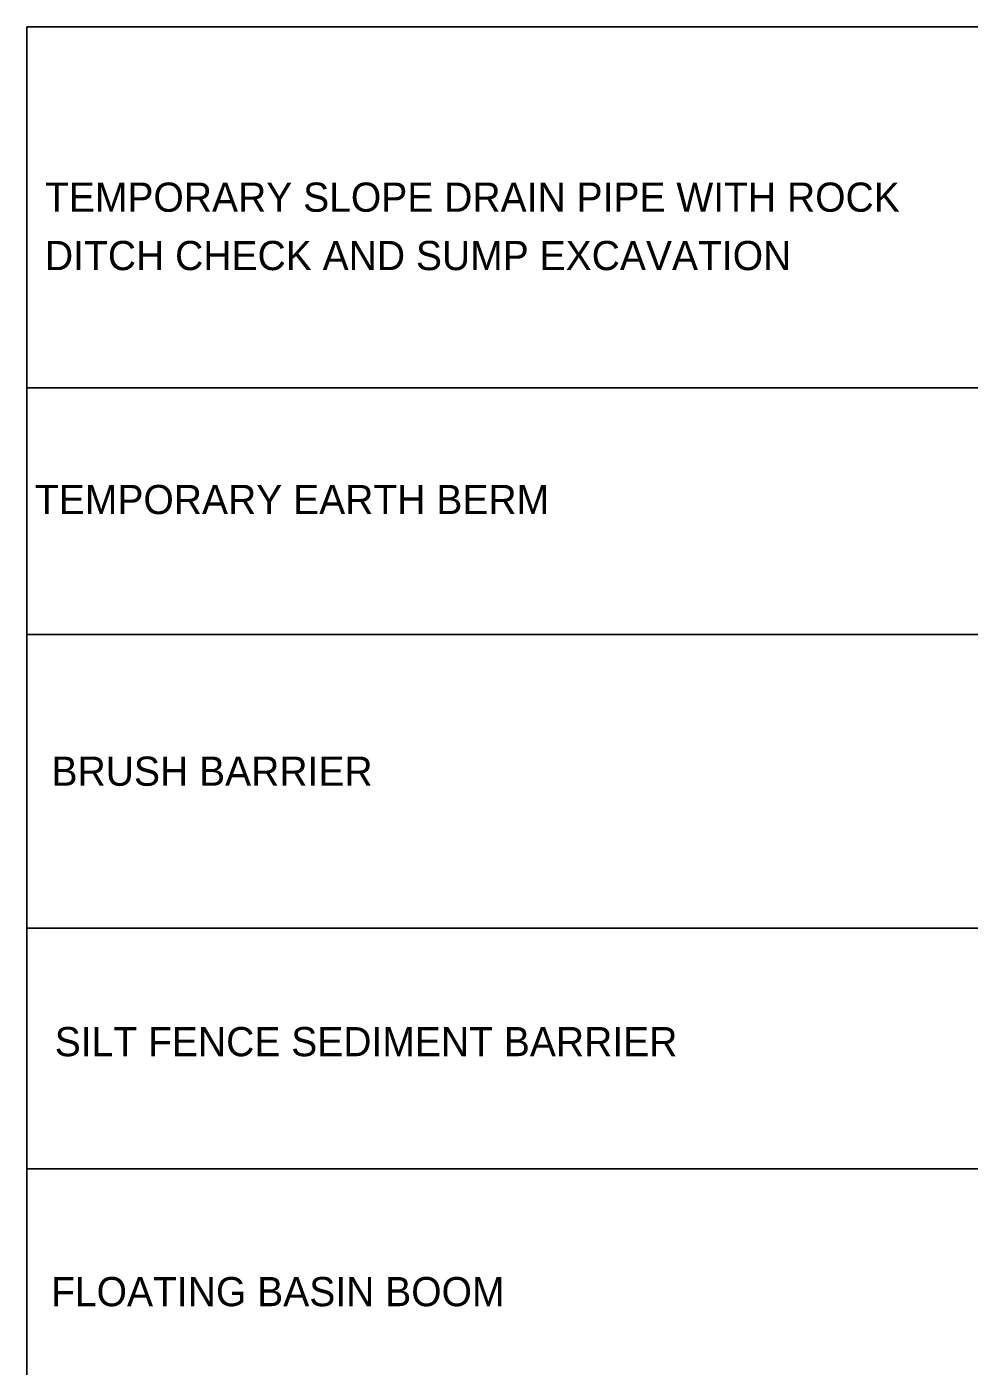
# Model space of a CAD drawing. Extents: x 0.07 to 2.77, y 0.04 to 1.79.
# Drawn here: x 0.5487 to 0.8779, y 0.9109 to 1.3791 of the extents above; entities that cross this region are included whole.
import ezdxf

# ---------------------------------------------------------------- set-up
doc = ezdxf.new("R2010")
doc.units = 0
doc.layers.add('Default', color=7, linetype='Continuous')
doc.layers.add('Level 10', color=7, linetype='Continuous')

msp = doc.modelspace()

# ---------------------------------------------------------------- linework, layer by layer
at = {"layer": 'Default'}
msp.add_lwpolyline([(0.54875, 1.37906), (1.20712, 1.37906), (1.20712, 0.29964), (0.54875, 0.29964)], close=True, dxfattribs=at)
at = {"layer": 'Level 10'}
for p, q in [((0.63804, 1.37906), (1.20712, 1.37906)), ((0.63804, 1.37906), (1.20712, 1.37906)), ((0.54875, 1.2529), (1.20712, 1.2529)), ((0.54875, 1.2529), (1.20712, 1.2529)), ((0.63804, 1.2529), (1.20712, 1.2529)), ((0.63804, 1.2529), (1.20712, 1.2529)), ((0.63804, 1.2529), (1.20712, 1.2529)), ((0.63804, 1.2529), (1.20712, 1.2529)), ((0.63804, 1.2529), (1.20712, 1.2529)), ((0.54875, 1.16671), (1.20712, 1.16671)), ((0.54875, 1.16671), (1.20712, 1.16671)), ((0.63804, 1.16671), (1.20712, 1.16671)), ((0.54875, 1.06409), (1.20712, 1.06409)), ((0.54875, 1.06409), (1.20712, 1.06409)), ((0.63804, 1.06409), (1.20712, 1.06409)), ((0.54875, 0.97987), (1.20712, 0.97987)), ((0.54875, 0.97987), (1.20712, 0.97987)), ((0.63804, 0.97987), (1.20712, 0.97987))]:
    msp.add_line(p, q, dxfattribs=at)

# ---------------------------------------------------------------- texts
for s, p in [('TEMPORARY SLOPE DRAIN PIPE WITH ROCK ', (0.55509, 1.31442)), ('TEMPORARY SLOPE DRAIN PIPE WITH ROCK ', (0.55509, 1.31442)), ('DITCH CHECK AND SUMP EXCAVATION', (0.55509, 1.29402)), ('DITCH CHECK AND SUMP EXCAVATION', (0.55509, 1.29402)), ('TEMPORARY EARTH BERM', (0.55159, 1.20875)), ('TEMPORARY EARTH BERM', (0.55159, 1.20875)), ('BRUSH BARRIER', (0.55738, 1.1138)), ('BRUSH BARRIER', (0.55738, 1.1138)), ('SILT FENCE SEDIMENT BARRIER', (0.5585, 1.01928)), ('SILT FENCE SEDIMENT BARRIER', (0.5585, 1.01928)), ('FLOATING BASIN BOOM', (0.55722, 0.93191)), ('FLOATING BASIN BOOM', (0.55722, 0.93191))]:
    msp.add_text(s, height=0.0102, dxfattribs=at).set_placement(p)

doc.saveas('drawing.dxf')
